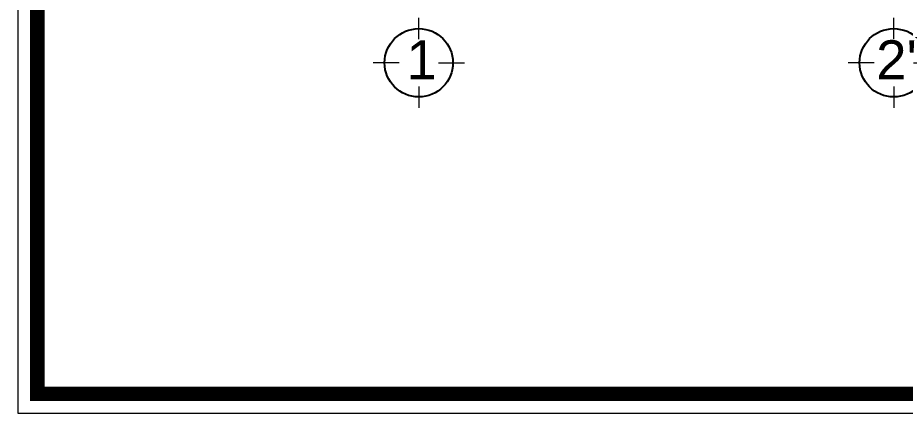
# Model space of a CAD drawing. Header units: millimetres. Extents: x 615730 to 2792744, y 139412 to 597571.
# Drawn here: x 687548 to 695956, y 345482 to 349231 of the extents above; entities that cross this region are included whole.
import ezdxf
from ezdxf.enums import TextEntityAlignment as Align

# ---------------------------------------------------------------- set-up
doc = ezdxf.new("R2010")
doc.units = ezdxf.units.MM
doc.header["$MEASUREMENT"] = 0
doc.layers.get('0').update_dxf_attribs({"lineweight": 5})
doc.layers.add('0.1(9)', color=9, linetype='Continuous', lineweight=13)
doc.layers.add('thay', color=7, linetype='Continuous', lineweight=15)
for name, color, linetype in [('H', 252, 'Continuous'), ('netthay', 3, 'Continuous'), ('TEXT', 2, 'Continuous')]:
    doc.layers.add(name, color=color, linetype=linetype)
doc.styles.add('H280', font='', dxfattribs={"height": 200})
doc.styles.add('KT OZON', font='', dxfattribs={"height": 200})
doc.styles.get('H280').set_extended_font_data('VNI-Avo')
doc.styles.get('KT OZON').set_extended_font_data('VNI-Helve')

# ---------------------------------------------------------------- blocks, each defined once
blk = doc.blocks.new('TRUC 1')
at = {"ltscale": 50}
blk.add_circle((0, -9525), 8572, dxfattribs=at)
at = {"layer": '0.1(9)', "ltscale": 50}
for p, q in [((0, -3572), (0, 1782)), ((-4942, -9525), (-11427, -9525)), ((4942, -9525), (11427, -9525)), ((0, -15478), (0, -20832))]:
    blk.add_line(p, q, dxfattribs=at)
at = {"layer": 'TEXT', "ltscale": 50, "style": 'H280'}
blk.add_attdef('1', text='', height=10478, dxfattribs=at).set_placement((-214, -4892), align=Align.CENTER)

msp = doc.modelspace()

# ---------------------------------------------------------------- linework, layer by layer
at = {"layer": 'H', "const_width": 138.2}
msp.add_lwpolyline([(687731.9, 345666), (714734.7, 345666), (714734.7, 364651), (687731.9, 364651)], close=True, dxfattribs=at)
at = {"layer": 'thay', "linetype": 'Continuous'}
msp.add_lwpolyline([(687547.5, 345481.7), (714919.1, 345481.7), (714919.1, 364835.3), (687547.5, 364835.3)], close=True, dxfattribs=at)

# ---------------------------------------------------------------- block references
at = {"layer": 'netthay', "lineweight": -2, "ltscale": 10}
ref = msp.add_blockref('TRUC 1', (691347.1, 348443.8, -13.1), dxfattribs=dict(at, xscale=0.03778148023411632, yscale=0.03778148023411632, zscale=0.03778148023411632, rotation=180))
ref.add_attrib('1', '1', dxfattribs={"layer": 'TEXT', "color": 3, "ltscale": 50, "height": 370.2, "style": 'KT OZON'}).set_placement((691373.8, 348646.8, -13.1), align=Align.CENTER)
ref = msp.add_blockref('TRUC 1', (695846.6, 348443.8, -13.1), dxfattribs=dict(at, xscale=0.03778148023411632, yscale=0.03778148023411632, zscale=0.03778148023411632, rotation=180))
ref.add_attrib('1', "2'", dxfattribs={"layer": 'TEXT', "color": 3, "ltscale": 50, "height": 370.15, "style": 'KT OZON'}).set_placement((695873.3, 348646.8, -13.1), align=Align.CENTER)

doc.saveas('drawing.dxf')
